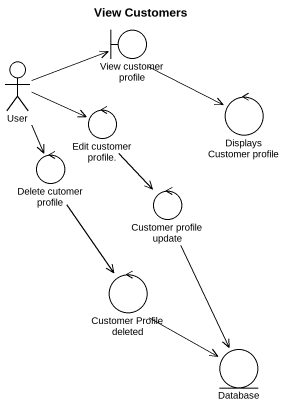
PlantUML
@startuml
title View Customers
boundary "View customer profile" as View_customer_profile
actor User
control "Edit customer profile." as Edit_customer_profile
control "Displays Customer profile" as Displays_Customer_profile
control "Delete cutomer profile" as Delete_cutomer_profile
control "Customer profile update" as Customer_profile_update
control "Customer Profile deleted" as Customer_Profile_deleted
entity "Database" as Database_
View_customer_profile --> Displays_Customer_profile
User -right-> View_customer_profile
User -right-> Edit_customer_profile
User --> Delete_cutomer_profile
Edit_customer_profile --> Customer_profile_update
Delete_cutomer_profile --> Customer_Profile_deleted
Customer_profile_update --> Database_
Customer_Profile_deleted --> Database_
@enduml
